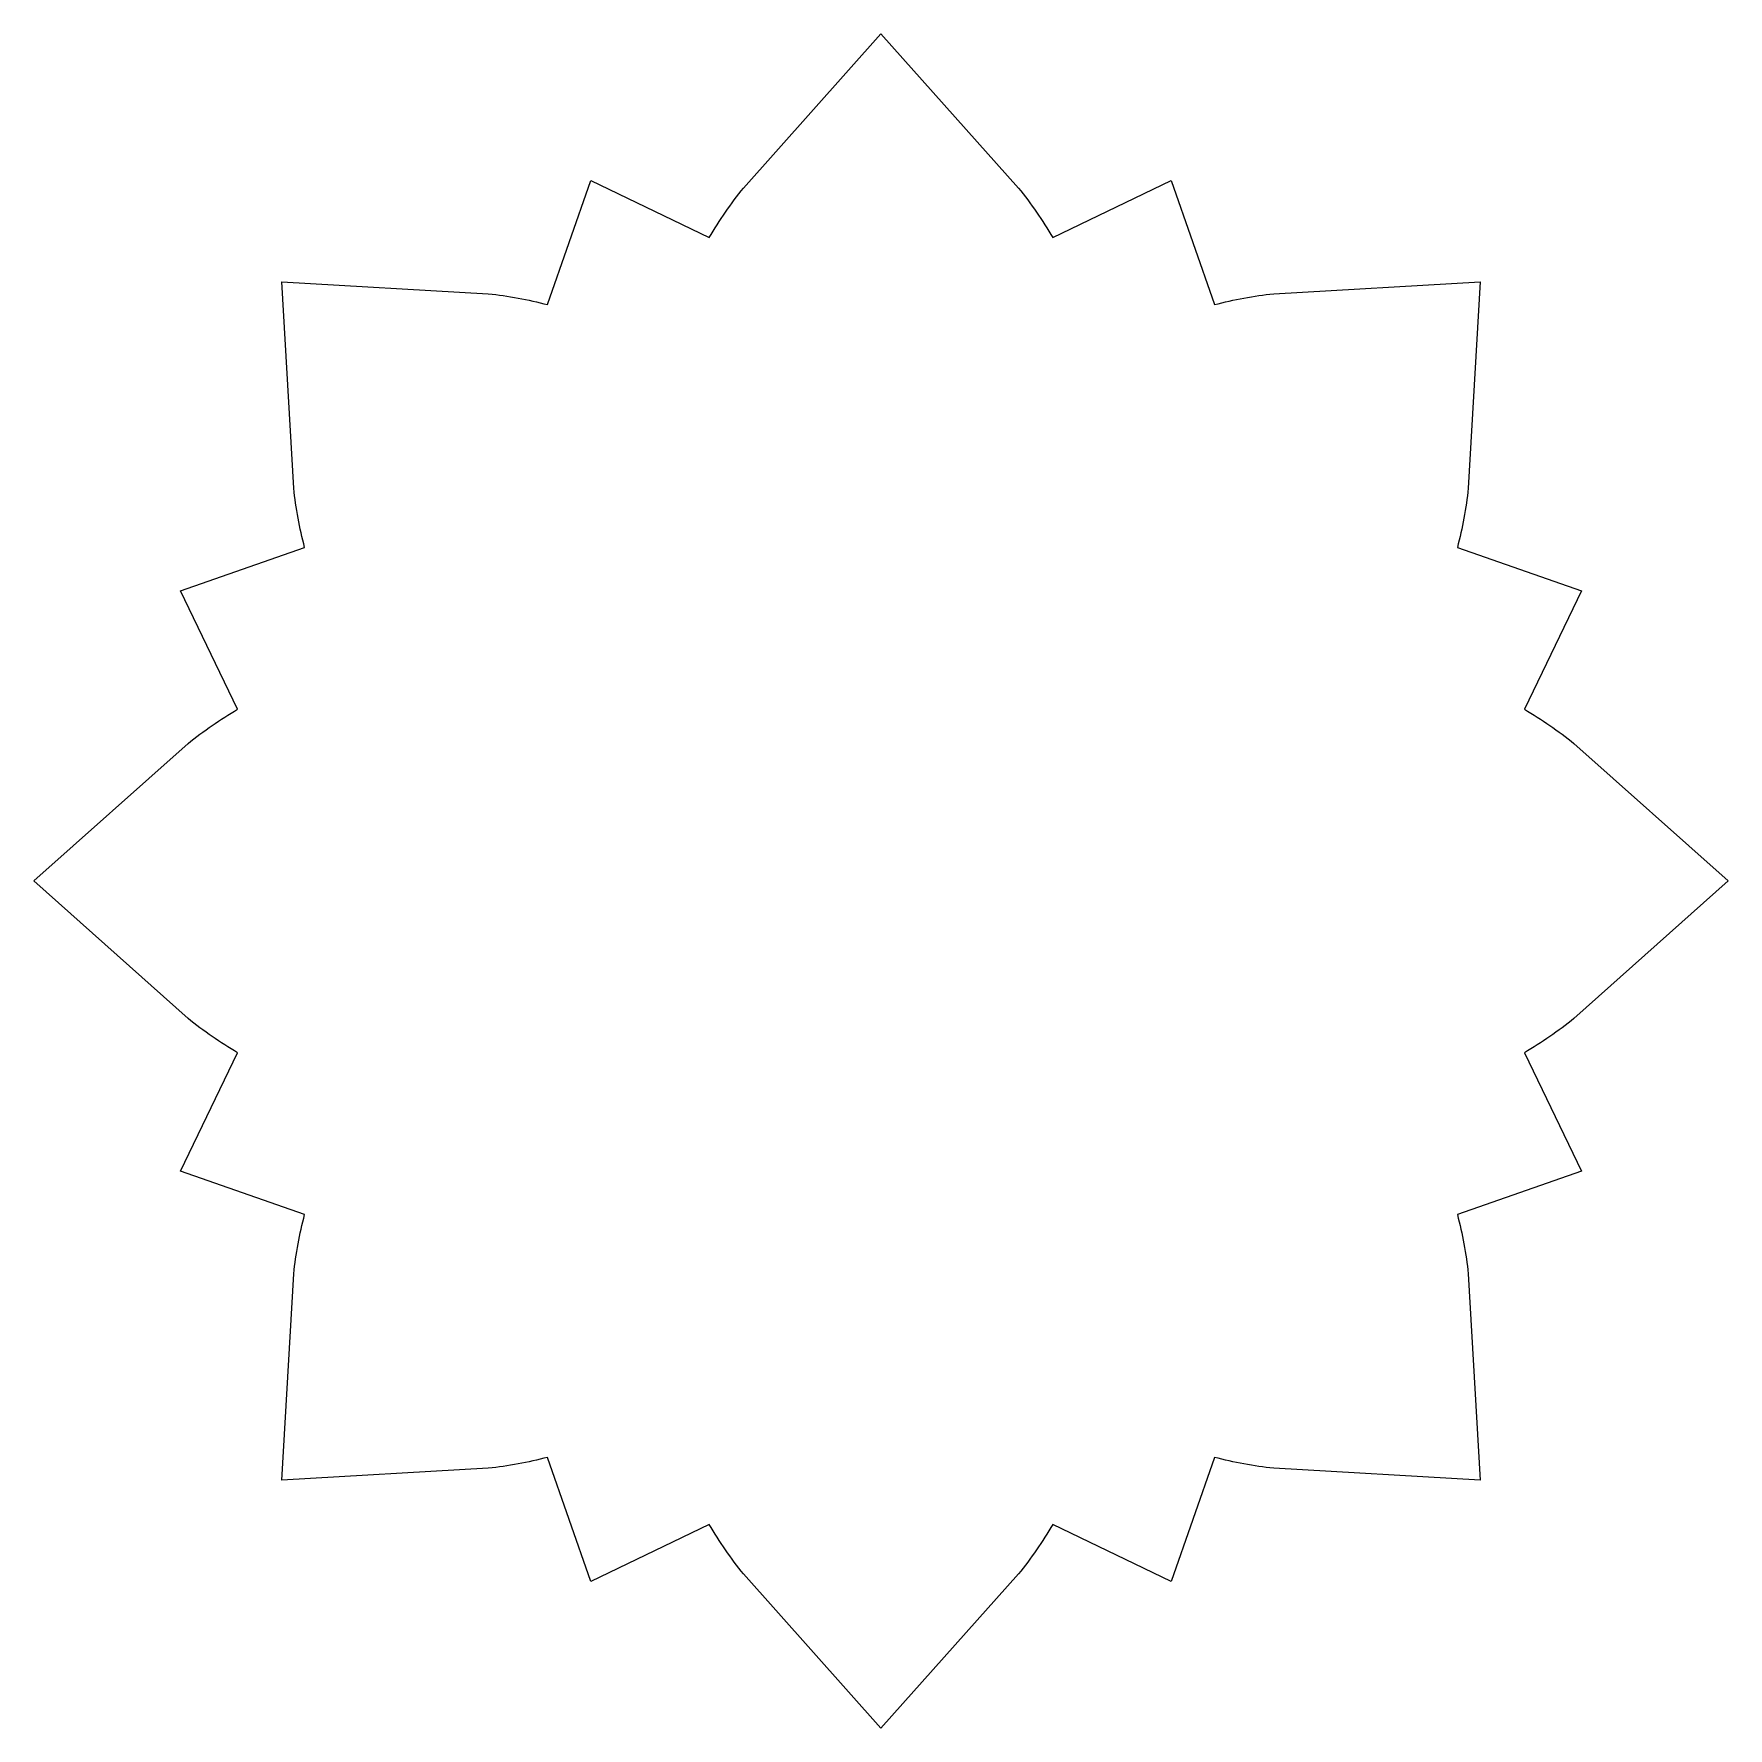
# Model space of a CAD drawing. Header units: centimetres. Extents: x -26.7 to 26.7, y -8.3 to 8.3.
# Drawn here: x 10.15 to 26.68, y -8.26 to 8.26 of the extents above; entities that cross this region are included whole.
import ezdxf

# ---------------------------------------------------------------- set-up
doc = ezdxf.new("R2010")
doc.units = ezdxf.units.CM
doc.header["$MEASUREMENT"] = 0
doc.layers.add('Layer 1', color=7, linetype='Continuous')

msp = doc.modelspace()

# ---------------------------------------------------------------- linework, layer by layer
at = {"layer": 'Layer 1', "lineweight": 9}
msp.add_open_spline([(18.41478, -8.26063), (18.41478, -8.26063), (19.75607, -6.75736), (19.75607, -6.75736), (19.75607, -6.75736), (19.87867, -6.60465), (19.98992, -6.44317), (20.08894, -6.27421), (20.08894, -6.27421), (20.08894, -6.27421), (21.24464, -6.83188), (21.24464, -6.83188), (21.24464, -6.83188), (21.24464, -6.83188), (21.66751, -5.62034), (21.66751, -5.62034), (21.66751, -5.62034), (21.857, -5.6698), (22.04986, -5.70532), (22.24453, -5.72661), (22.24453, -5.72661), (22.24453, -5.72661), (24.25593, -5.84115), (24.25593, -5.84115), (24.25593, -5.84115), (24.25593, -5.84115), (24.1414, -3.82974), (24.1414, -3.82974), (24.1414, -3.82974), (24.1201, -3.63507), (24.08458, -3.44221), (24.03512, -3.25272), (24.03512, -3.25272), (24.03512, -3.25272), (25.24667, -2.82985), (25.24667, -2.82985), (25.24667, -2.82985), (25.24667, -2.82985), (24.68899, -1.67415), (24.68899, -1.67415), (24.68899, -1.67415), (24.85796, -1.57513), (25.01944, -1.46388), (25.17215, -1.34128), (25.17215, -1.34128), (25.17215, -1.34128), (26.67542, 0.00001), (26.67542, 0.00001), (26.67542, 0.00001), (26.67542, 0.00001), (25.17215, 1.34129), (25.17215, 1.34129), (25.17215, 1.34129), (25.01944, 1.46389), (24.85796, 1.57514), (24.68899, 1.67416), (24.68899, 1.67416), (24.68899, 1.67416), (25.24667, 2.82986), (25.24667, 2.82986), (25.24667, 2.82986), (25.24667, 2.82986), (24.03513, 3.25274), (24.03513, 3.25274), (24.03513, 3.25274), (24.08459, 3.44222), (24.1201, 3.63508), (24.1414, 3.82975), (24.1414, 3.82975), (24.1414, 3.82975), (24.25593, 5.84116), (24.25593, 5.84116), (24.25593, 5.84116), (24.25593, 5.84116), (22.24453, 5.72662), (22.24453, 5.72662), (22.24453, 5.72662), (22.04986, 5.70533), (21.857, 5.66981), (21.66751, 5.62035), (21.66751, 5.62035), (21.66751, 5.62035), (21.24464, 6.83189), (21.24464, 6.83189), (21.24464, 6.83189), (21.24464, 6.83189), (20.08894, 6.27422), (20.08894, 6.27422), (20.08894, 6.27422), (19.98992, 6.44318), (19.87867, 6.60466), (19.75607, 6.75737), (19.75607, 6.75737), (19.75607, 6.75737), (18.41478, 8.26064), (18.41478, 8.26064), (18.41478, 8.26064), (18.41478, 8.26064), (17.07349, 6.75737), (17.07349, 6.75737), (17.07349, 6.75737), (16.95089, 6.60466), (16.83964, 6.44318), (16.74063, 6.27422), (16.74063, 6.27422), (16.74063, 6.27422), (15.58492, 6.83189), (15.58492, 6.83189), (15.58492, 6.83189), (15.58492, 6.83189), (15.16205, 5.62035), (15.16205, 5.62035), (15.16205, 5.62035), (14.97256, 5.66981), (14.77971, 5.70533), (14.58503, 5.72662), (14.58503, 5.72662), (14.58503, 5.72662), (12.57363, 5.84116), (12.57363, 5.84116), (12.57363, 5.84116), (12.57363, 5.84116), (12.68817, 3.82975), (12.68817, 3.82975), (12.68817, 3.82975), (12.70946, 3.63508), (12.74498, 3.44222), (12.79444, 3.25274), (12.79444, 3.25274), (12.79444, 3.25274), (11.58289, 2.82986), (11.58289, 2.82986), (11.58289, 2.82986), (11.58289, 2.82986), (12.14057, 1.67416), (12.14057, 1.67416), (12.14057, 1.67416), (11.97161, 1.57514), (11.81012, 1.46389), (11.65741, 1.34129), (11.65741, 1.34129), (11.65741, 1.34129), (10.15414, 0.00001), (10.15414, 0.00001), (10.15414, 0.00001), (10.15414, 0.00001), (11.65741, -1.34128), (11.65741, -1.34128), (11.65741, -1.34128), (11.81012, -1.46388), (11.97161, -1.57513), (12.14057, -1.67415), (12.14057, -1.67415), (12.14057, -1.67415), (11.58289, -2.82985), (11.58289, -2.82985), (11.58289, -2.82985), (11.58289, -2.82985), (12.79444, -3.25272), (12.79444, -3.25272), (12.79444, -3.25272), (12.74498, -3.44221), (12.70946, -3.63507), (12.68817, -3.82974), (12.68817, -3.82974), (12.68817, -3.82974), (12.57363, -5.84115), (12.57363, -5.84115), (12.57363, -5.84115), (12.57363, -5.84115), (14.58503, -5.72661), (14.58503, -5.72661), (14.58503, -5.72661), (14.77971, -5.70532), (14.97256, -5.6698), (15.16205, -5.62034), (15.16205, -5.62034), (15.16205, -5.62034), (15.58492, -6.83188), (15.58492, -6.83188), (15.58492, -6.83188), (15.58492, -6.83188), (16.74063, -6.27421), (16.74063, -6.27421), (16.74063, -6.27421), (16.83964, -6.44317), (16.95089, -6.60465), (17.07349, -6.75736), (17.07349, -6.75736), (17.07349, -6.75736), (18.41478, -8.26063), (18.41478, -8.26063)], degree=3, knots=[0, 0, 0, 0, 0.02040816, 0.02040816, 0.02040816, 0.02040816, 0.04081633, 0.04081633, 0.04081633, 0.04081633, 0.06122449, 0.06122449, 0.06122449, 0.06122449, 0.08163265, 0.08163265, 0.08163265, 0.08163265, 0.10204082, 0.10204082, 0.10204082, 0.10204082, 0.12244898, 0.12244898, 0.12244898, 0.12244898, 0.14285714, 0.14285714, 0.14285714, 0.14285714, 0.16326531, 0.16326531, 0.16326531, 0.16326531, 0.18367347, 0.18367347, 0.18367347, 0.18367347, 0.20408163, 0.20408163, 0.20408163, 0.20408163, 0.2244898, 0.2244898, 0.2244898, 0.2244898, 0.24489796, 0.24489796, 0.24489796, 0.24489796, 0.26530612, 0.26530612, 0.26530612, 0.26530612, 0.28571429, 0.28571429, 0.28571429, 0.28571429, 0.30612245, 0.30612245, 0.30612245, 0.30612245, 0.32653061, 0.32653061, 0.32653061, 0.32653061, 0.34693878, 0.34693878, 0.34693878, 0.34693878, 0.36734694, 0.36734694, 0.36734694, 0.36734694, 0.3877551, 0.3877551, 0.3877551, 0.3877551, 0.40816327, 0.40816327, 0.40816327, 0.40816327, 0.42857143, 0.42857143, 0.42857143, 0.42857143, 0.44897959, 0.44897959, 0.44897959, 0.44897959, 0.46938776, 0.46938776, 0.46938776, 0.46938776, 0.48979592, 0.48979592, 0.48979592, 0.48979592, 0.51020408, 0.51020408, 0.51020408, 0.51020408, 0.53061224, 0.53061224, 0.53061224, 0.53061224, 0.55102041, 0.55102041, 0.55102041, 0.55102041, 0.57142857, 0.57142857, 0.57142857, 0.57142857, 0.59183673, 0.59183673, 0.59183673, 0.59183673, 0.6122449, 0.6122449, 0.6122449, 0.6122449, 0.63265306, 0.63265306, 0.63265306, 0.63265306, 0.65306122, 0.65306122, 0.65306122, 0.65306122, 0.67346939, 0.67346939, 0.67346939, 0.67346939, 0.69387755, 0.69387755, 0.69387755, 0.69387755, 0.71428571, 0.71428571, 0.71428571, 0.71428571, 0.73469388, 0.73469388, 0.73469388, 0.73469388, 0.75510204, 0.75510204, 0.75510204, 0.75510204, 0.7755102, 0.7755102, 0.7755102, 0.7755102, 0.79591837, 0.79591837, 0.79591837, 0.79591837, 0.81632653, 0.81632653, 0.81632653, 0.81632653, 0.83673469, 0.83673469, 0.83673469, 0.83673469, 0.85714286, 0.85714286, 0.85714286, 0.85714286, 0.87755102, 0.87755102, 0.87755102, 0.87755102, 0.89795918, 0.89795918, 0.89795918, 0.89795918, 0.91836735, 0.91836735, 0.91836735, 0.91836735, 0.93877551, 0.93877551, 0.93877551, 0.93877551, 0.95918367, 0.95918367, 0.95918367, 0.95918367, 1, 1, 1, 1], dxfattribs=at)

doc.saveas('drawing.dxf')
